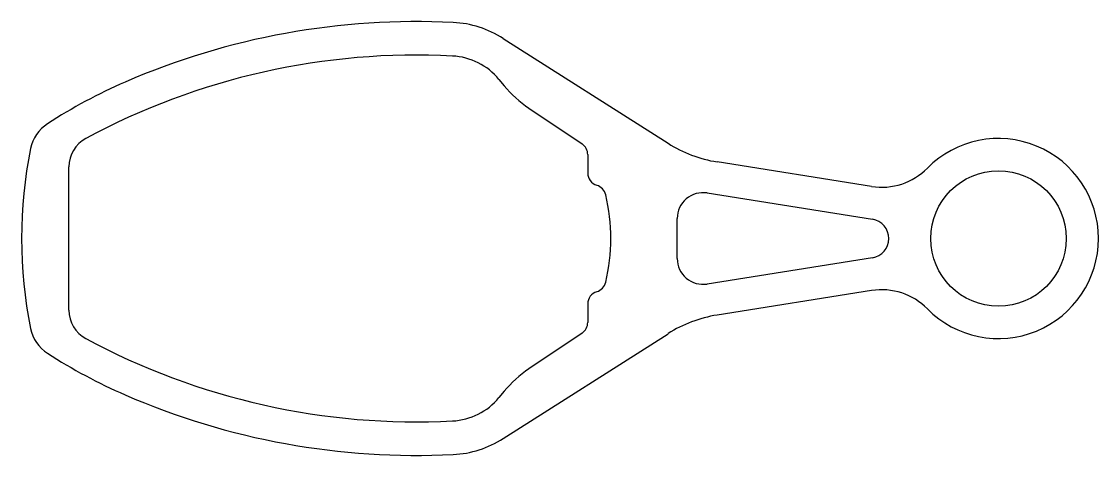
# Model space of a CAD drawing. Extents: x 1560 to 1727, y 1938 to 2005.
import ezdxf

# ---------------------------------------------------------------- set-up
doc = ezdxf.new("R2010")
doc.units = 0
doc.layers.get('0').update_dxf_attribs({"linetype": 'CONTINUOUS'})

msp = doc.modelspace()

# ---------------------------------------------------------------- linework, layer by layer
for p, q in [((1634.9, 2002.4), (1660.45, 1986.15)), ((1634.22, 1996.06), (1635.04, 1995.07)), ((1638.86, 1991.6), (1647.11, 1986.05)), ((1647.99, 1984.39), (1647.99, 1981.55)), ((1567.54, 1960.29), (1567.54, 1982.49)), ((1691.98, 1979.46), (1668.04, 1983.27)), ((1666.5, 1978.45), (1692.12, 1974.38)), ((1661.87, 1968.29), (1661.87, 1974.5)), ((1692.12, 1968.41), (1666.5, 1964.34)), ((1691.98, 1963.32), (1668.04, 1959.52)), ((1647.99, 1961.24), (1647.99, 1958.4)), ((1634.9, 1940.39), (1660.45, 1956.64)), ((1647.11, 1956.74), (1638.86, 1951.18)), ((1635.04, 1947.72), (1634.22, 1946.73))]:
    msp.add_line(p, q)
msp.add_circle((1711.67, 1971.39), 10.5)
for centre, radius, start, end in [((1621.42, 1891.73), 113.29, 87.121, 113.4906), ((1626.31, 1988.9), 16, 57.5408, 87.121), ((1621.42, 1891.73), 108.09, 87.0279, 118.3061), ((1626.51, 1989.69), 10, 39.5627, 87.0279), ((1609.49, 1919.2), 83.34, 113.4906, 122.8885), ((1648.91, 2006.53), 18, 219.5627, 236.0408), ((1567.49, 1984.14), 6, 122.8885, 168.5097), ((1572.54, 1982.49), 5, 118.3061, 180), ((1711.67, 1971.39), 15.5, 224.7292, 135.2708), ((1630.21, 1971.39), 70, 168.5097, 191.4903), ((1645.99, 1984.39), 2, 0.0048, 56.036), ((1671.18, 2003.02), 20, 237.5408, 260.9666), ((1693.55, 1989.34), 10, 260.9666, 315.2708), ((1649.99, 1981.55), 2, 180.0174, 253.0382), ((1648.82, 1977.72), 2, 13.1364, 73.0486), ((1665.87, 1974.5), 4, 80.9666, 180), ((1621.71, 1971.39), 29.85, 346.8636, 13.1364), ((1691.64, 1971.39), 3.02, 279.0334, 80.9666), ((1665.87, 1968.29), 4, 180, 279.0334), ((1648.82, 1965.07), 2, 286.9514, 346.8636), ((1693.55, 1953.45), 10, 44.7292, 99.0334), ((1649.99, 1961.24), 2, 106.9618, 179.9826), ((1572.54, 1960.29), 5, 180, 241.6939), ((1671.18, 1939.77), 20, 99.0334, 122.4592), ((1567.49, 1958.64), 6, 191.4903, 237.1115), ((1645.99, 1958.4), 2, 303.964, 359.9952), ((1621.42, 2051.06), 108.09, 241.6939, 272.9721), ((1609.49, 2023.59), 83.34, 237.1115, 246.5094), ((1648.91, 1936.25), 18, 123.9592, 140.4373), ((1621.42, 2051.06), 113.29, 246.5094, 272.879), ((1626.51, 1953.1), 10, 272.9721, 320.4373), ((1626.31, 1953.89), 16, 272.879, 302.4592)]:
    msp.add_arc(centre, radius, start, end)

doc.saveas('drawing.dxf')
